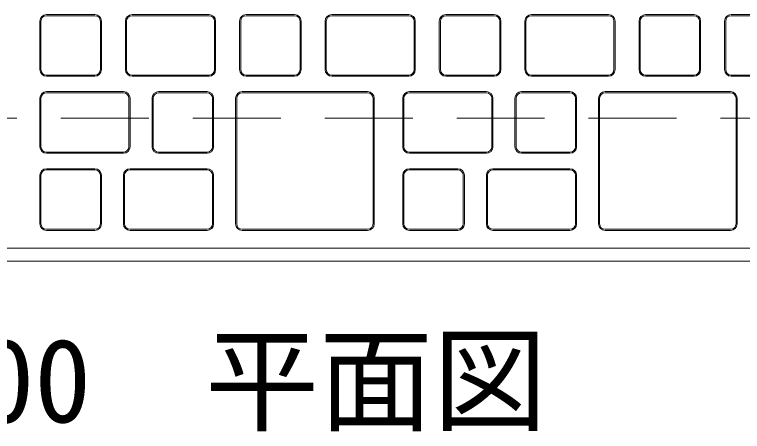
# Model space of a CAD drawing. Units: millimetres at full size, sheet at 1:20; details may follow other scales. Extents: x -285 to 21875, y 5903 to 11843.
# Drawn here: x 19858.8 to 20189.7, y 7934.2 to 8123.5 of the extents above; entities that cross this region are included whole.
import ezdxf
from ezdxf.enums import TextEntityAlignment as Align

# ---------------------------------------------------------------- set-up
doc = ezdxf.new("R2010")
doc.units = ezdxf.units.MM
doc.header["$LTSCALE"] = 20
doc.linetypes.add('USER1', pattern=[3, 2, -1])
doc.layers.add('文字', color=7, linetype='Continuous')
doc.layers.add('本体', color=2, linetype='Continuous', lineweight=13)
doc.layers.add('模様', color=3, linetype='Continuous', lineweight=9)
doc.styles.add('ＭＳ ゴシック', font='')
doc.styles.get('ＭＳ ゴシック').set_extended_font_data('MS Gothic')

msp = doc.modelspace()

# ---------------------------------------------------------------- linework, layer by layer
at = {"layer": '本体', "linetype": 'USER1'}
msp.add_line((18859.81, 8076.46), (20857.81, 8076.46), dxfattribs=at)
at = {"layer": '本体', "lineweight": 5}
msp.add_line((18865.81, 8017.46), (20851.81, 8017.46), dxfattribs=at)
at = {"layer": '本体'}
msp.add_line((18859.81, 8011.46), (20857.81, 8011.46), dxfattribs=at)
at = {"layer": '模様', "lineweight": 5}
for p, q in [((19873.31, 8123.46), (19895.31, 8123.46)), ((19873.31, 8122.96), (19895.31, 8122.96)), ((19912.21, 8123.46), (19947.21, 8123.46)), ((19912.21, 8122.96), (19947.21, 8122.96)), ((19964.11, 8123.46), (19986.11, 8123.46)), ((19964.11, 8122.96), (19986.11, 8122.96)), ((20003.01, 8123.46), (20038.01, 8123.46)), ((20003.01, 8122.96), (20038.01, 8122.96)), ((20054.91, 8123.46), (20076.91, 8123.46)), ((20054.91, 8122.96), (20076.91, 8122.96)), ((20093.81, 8123.46), (20128.81, 8123.46)), ((20093.81, 8122.96), (20128.81, 8122.96)), ((20145.71, 8123.46), (20167.71, 8123.46)), ((20145.71, 8122.96), (20167.71, 8122.96)), ((20184.61, 8123.46), (20219.61, 8123.46)), ((20184.61, 8122.96), (20219.61, 8122.96)), ((19870.31, 8098.46), (19870.31, 8120.46)), ((19870.81, 8098.46), (19870.81, 8120.46)), ((19897.81, 8120.46), (19897.81, 8098.46)), ((19898.31, 8120.46), (19898.31, 8098.46)), ((19909.21, 8098.46), (19909.21, 8120.46)), ((19909.71, 8098.46), (19909.71, 8120.46)), ((19949.71, 8120.46), (19949.71, 8098.46)), ((19950.21, 8120.46), (19950.21, 8098.46)), ((19961.11, 8098.46), (19961.11, 8120.46)), ((19961.61, 8098.46), (19961.61, 8120.46)), ((19988.61, 8120.46), (19988.61, 8098.46)), ((19989.11, 8120.46), (19989.11, 8098.46)), ((20000.01, 8098.46), (20000.01, 8120.46)), ((20000.51, 8098.46), (20000.51, 8120.46)), ((20040.51, 8120.46), (20040.51, 8098.46)), ((20041.01, 8120.46), (20041.01, 8098.46)), ((20051.91, 8098.46), (20051.91, 8120.46)), ((20052.41, 8098.46), (20052.41, 8120.46)), ((20079.41, 8120.46), (20079.41, 8098.46)), ((20079.91, 8120.46), (20079.91, 8098.46)), ((20090.81, 8098.46), (20090.81, 8120.46)), ((20091.31, 8098.46), (20091.31, 8120.46)), ((20131.31, 8120.46), (20131.31, 8098.46)), ((20131.81, 8120.46), (20131.81, 8098.46)), ((20142.71, 8098.46), (20142.71, 8120.46)), ((20143.21, 8098.46), (20143.21, 8120.46)), ((20170.21, 8120.46), (20170.21, 8098.46)), ((20170.71, 8120.46), (20170.71, 8098.46)), ((20181.61, 8098.46), (20181.61, 8120.46)), ((20182.11, 8098.46), (20182.11, 8120.46)), ((19895.31, 8095.96), (19873.31, 8095.96)), ((19895.31, 8095.46), (19873.31, 8095.46)), ((19947.21, 8095.96), (19912.21, 8095.96)), ((19947.21, 8095.46), (19912.21, 8095.46)), ((19986.11, 8095.96), (19964.11, 8095.96)), ((19986.11, 8095.46), (19964.11, 8095.46)), ((20038.01, 8095.96), (20003.01, 8095.96)), ((20038.01, 8095.46), (20003.01, 8095.46)), ((20076.91, 8095.96), (20054.91, 8095.96)), ((20076.91, 8095.46), (20054.91, 8095.46)), ((20128.81, 8095.96), (20093.81, 8095.96)), ((20128.81, 8095.46), (20093.81, 8095.46)), ((20167.71, 8095.96), (20145.71, 8095.96)), ((20167.71, 8095.46), (20145.71, 8095.46)), ((20219.61, 8095.96), (20184.61, 8095.96)), ((20219.61, 8095.46), (20184.61, 8095.46)), ((19908.31, 8088.46), (19873.31, 8088.46)), ((19908.31, 8087.96), (19873.31, 8087.96)), ((19946.31, 8088.46), (19924.31, 8088.46)), ((19946.31, 8087.96), (19924.31, 8087.96)), ((20019.31, 8088.46), (19962.31, 8088.46)), ((20019.31, 8087.96), (19962.31, 8087.96)), ((20073.31, 8088.46), (20038.31, 8088.46)), ((20073.31, 8087.96), (20038.31, 8087.96)), ((20111.31, 8088.46), (20089.31, 8088.46)), ((20111.31, 8087.96), (20089.31, 8087.96)), ((20184.31, 8088.46), (20127.31, 8088.46)), ((20184.31, 8087.96), (20127.31, 8087.96)), ((19870.31, 8085.46), (19870.31, 8063.46)), ((19870.81, 8085.46), (19870.81, 8063.46)), ((19910.81, 8063.46), (19910.81, 8085.46)), ((19911.31, 8063.46), (19911.31, 8085.46)), ((19921.31, 8085.46), (19921.31, 8063.46)), ((19921.81, 8085.46), (19921.81, 8063.46)), ((19948.81, 8063.46), (19948.81, 8085.46)), ((19949.31, 8063.46), (19949.31, 8085.46)), ((19959.31, 8085.46), (19959.31, 8028.46)), ((19959.81, 8085.46), (19959.81, 8028.46)), ((20021.81, 8028.46), (20021.81, 8085.46)), ((20022.31, 8028.46), (20022.31, 8085.46)), ((20035.31, 8085.46), (20035.31, 8063.46)), ((20035.81, 8085.46), (20035.81, 8063.46)), ((20075.81, 8063.46), (20075.81, 8085.46)), ((20076.31, 8063.46), (20076.31, 8085.46)), ((20086.31, 8085.46), (20086.31, 8063.46)), ((20086.81, 8085.46), (20086.81, 8063.46)), ((20113.81, 8063.46), (20113.81, 8085.46)), ((20114.31, 8063.46), (20114.31, 8085.46)), ((20124.31, 8085.46), (20124.31, 8028.46)), ((20124.81, 8085.46), (20124.81, 8028.46)), ((20186.81, 8028.46), (20186.81, 8085.46)), ((20187.31, 8028.46), (20187.31, 8085.46)), ((19873.31, 8060.96), (19908.31, 8060.96)), ((19873.31, 8060.46), (19908.31, 8060.46)), ((19924.31, 8060.96), (19946.31, 8060.96)), ((19924.31, 8060.46), (19946.31, 8060.46)), ((20038.31, 8060.96), (20073.31, 8060.96)), ((20038.31, 8060.46), (20073.31, 8060.46)), ((20089.31, 8060.96), (20111.31, 8060.96)), ((20089.31, 8060.46), (20111.31, 8060.46)), ((19895.31, 8053.46), (19873.31, 8053.46)), ((19895.31, 8052.96), (19873.31, 8052.96)), ((19946.31, 8053.46), (19911.31, 8053.46)), ((19946.31, 8052.96), (19911.31, 8052.96)), ((20060.31, 8053.46), (20038.31, 8053.46)), ((20060.31, 8052.96), (20038.31, 8052.96)), ((20111.31, 8053.46), (20076.31, 8053.46)), ((20111.31, 8052.96), (20076.31, 8052.96)), ((19870.31, 8050.46), (19870.31, 8028.46)), ((19870.81, 8050.46), (19870.81, 8028.46)), ((19897.81, 8028.46), (19897.81, 8050.46)), ((19898.31, 8028.46), (19898.31, 8050.46)), ((19908.31, 8050.46), (19908.31, 8028.46)), ((19908.81, 8050.46), (19908.81, 8028.46)), ((19948.81, 8028.46), (19948.81, 8050.46)), ((19949.31, 8028.46), (19949.31, 8050.46)), ((20035.31, 8050.46), (20035.31, 8028.46)), ((20035.81, 8050.46), (20035.81, 8028.46)), ((20062.81, 8028.46), (20062.81, 8050.46)), ((20063.31, 8028.46), (20063.31, 8050.46)), ((20073.31, 8050.46), (20073.31, 8028.46)), ((20073.81, 8050.46), (20073.81, 8028.46)), ((20113.81, 8028.46), (20113.81, 8050.46)), ((20114.31, 8028.46), (20114.31, 8050.46)), ((19873.31, 8025.96), (19895.31, 8025.96)), ((19873.31, 8025.46), (19895.31, 8025.46)), ((19911.31, 8025.96), (19946.31, 8025.96)), ((19911.31, 8025.46), (19946.31, 8025.46)), ((19962.31, 8025.96), (20019.31, 8025.96)), ((19962.31, 8025.46), (20019.31, 8025.46)), ((20038.31, 8025.96), (20060.31, 8025.96)), ((20038.31, 8025.46), (20060.31, 8025.46)), ((20076.31, 8025.96), (20111.31, 8025.96)), ((20076.31, 8025.46), (20111.31, 8025.46)), ((20127.31, 8025.96), (20184.31, 8025.96)), ((20127.31, 8025.46), (20184.31, 8025.46))]:
    msp.add_line(p, q, dxfattribs=at)
for centre, radius, start, end in [((19873.31, 8120.46), 3, 90, 180), ((19873.31, 8120.46), 2.5, 90, 180), ((19895.31, 8120.46), 3, 0, 90), ((19895.31, 8120.46), 2.5, 0, 90), ((19912.21, 8120.46), 3, 90, 180), ((19912.21, 8120.46), 2.5, 90, 180), ((19947.21, 8120.46), 3, 0, 90), ((19947.21, 8120.46), 2.5, 0, 90), ((19964.11, 8120.46), 3, 90, 180), ((19964.11, 8120.46), 2.5, 90, 180), ((19986.11, 8120.46), 3, 0, 90), ((19986.11, 8120.46), 2.5, 0, 90), ((20003.01, 8120.46), 3, 90, 180), ((20003.01, 8120.46), 2.5, 90, 180), ((20038.01, 8120.46), 3, 0, 90), ((20038.01, 8120.46), 2.5, 0, 90), ((20054.91, 8120.46), 3, 90, 180), ((20054.91, 8120.46), 2.5, 90, 180), ((20076.91, 8120.46), 3, 0, 90), ((20076.91, 8120.46), 2.5, 0, 90), ((20093.81, 8120.46), 3, 90, 180), ((20093.81, 8120.46), 2.5, 90, 180), ((20128.81, 8120.46), 3, 0, 90), ((20128.81, 8120.46), 2.5, 0, 90), ((20145.71, 8120.46), 3, 90, 180), ((20145.71, 8120.46), 2.5, 90, 180), ((20167.71, 8120.46), 3, 0, 90), ((20167.71, 8120.46), 2.5, 0, 90), ((20184.61, 8120.46), 3, 90, 180), ((20184.61, 8120.46), 2.5, 90, 180), ((19873.31, 8098.46), 3, 180, 270), ((19873.31, 8098.46), 2.5, 180, 270), ((19895.31, 8098.46), 3, 270, 0), ((19895.31, 8098.46), 2.5, 270, 0), ((19912.21, 8098.46), 3, 180, 270), ((19912.21, 8098.46), 2.5, 180, 270), ((19947.21, 8098.46), 3, 270, 0), ((19947.21, 8098.46), 2.5, 270, 0), ((19964.11, 8098.46), 3, 180, 270), ((19964.11, 8098.46), 2.5, 180, 270), ((19986.11, 8098.46), 3, 270, 0), ((19986.11, 8098.46), 2.5, 270, 0), ((20003.01, 8098.46), 3, 180, 270), ((20003.01, 8098.46), 2.5, 180, 270), ((20038.01, 8098.46), 3, 270, 0), ((20038.01, 8098.46), 2.5, 270, 0), ((20054.91, 8098.46), 3, 180, 270), ((20054.91, 8098.46), 2.5, 180, 270), ((20076.91, 8098.46), 3, 270, 0), ((20076.91, 8098.46), 2.5, 270, 0), ((20093.81, 8098.46), 3, 180, 270), ((20093.81, 8098.46), 2.5, 180, 270), ((20128.81, 8098.46), 3, 270, 0), ((20128.81, 8098.46), 2.5, 270, 0), ((20145.71, 8098.46), 3, 180, 270), ((20145.71, 8098.46), 2.5, 180, 270), ((20167.71, 8098.46), 3, 270, 0), ((20167.71, 8098.46), 2.5, 270, 0), ((20184.61, 8098.46), 3, 180, 270), ((20184.61, 8098.46), 2.5, 180, 270), ((19873.31, 8085.46), 3, 90, 180), ((19873.31, 8085.46), 2.5, 90, 180), ((19908.31, 8085.46), 3, 0, 90), ((19908.31, 8085.46), 2.5, 0, 90), ((19924.31, 8085.46), 3, 90, 180), ((19924.31, 8085.46), 2.5, 90, 180), ((19946.31, 8085.46), 3, 0, 90), ((19946.31, 8085.46), 2.5, 0, 90), ((19962.31, 8085.46), 3, 90, 180), ((19962.31, 8085.46), 2.5, 90, 180), ((20019.31, 8085.46), 3, 0, 90), ((20019.31, 8085.46), 2.5, 0, 90), ((20038.31, 8085.46), 3, 90, 180), ((20038.31, 8085.46), 2.5, 90, 180), ((20073.31, 8085.46), 3, 0, 90), ((20073.31, 8085.46), 2.5, 0, 90), ((20089.31, 8085.46), 3, 90, 180), ((20089.31, 8085.46), 2.5, 90, 180), ((20111.31, 8085.46), 3, 0, 90), ((20111.31, 8085.46), 2.5, 0, 90), ((20127.31, 8085.46), 3, 90, 180), ((20127.31, 8085.46), 2.5, 90, 180), ((20184.31, 8085.46), 3, 0, 90), ((20184.31, 8085.46), 2.5, 0, 90), ((19873.31, 8063.46), 3, 180, 270), ((19873.31, 8063.46), 2.5, 180, 270), ((19908.31, 8063.46), 3, 270, 0), ((19908.31, 8063.46), 2.5, 270, 0), ((19924.31, 8063.46), 3, 180, 270), ((19924.31, 8063.46), 2.5, 180, 270), ((19946.31, 8063.46), 3, 270, 0), ((19946.31, 8063.46), 2.5, 270, 0), ((20038.31, 8063.46), 3, 180, 270), ((20038.31, 8063.46), 2.5, 180, 270), ((20073.31, 8063.46), 3, 270, 0), ((20073.31, 8063.46), 2.5, 270, 0), ((20089.31, 8063.46), 3, 180, 270), ((20089.31, 8063.46), 2.5, 180, 270), ((20111.31, 8063.46), 3, 270, 0), ((20111.31, 8063.46), 2.5, 270, 0), ((19873.31, 8050.46), 3, 90, 180), ((19873.31, 8050.46), 2.5, 90, 180), ((19895.31, 8050.46), 3, 0, 90), ((19895.31, 8050.46), 2.5, 0, 90), ((19911.31, 8050.46), 3, 90, 180), ((19911.31, 8050.46), 2.5, 90, 180), ((19946.31, 8050.46), 3, 0, 90), ((19946.31, 8050.46), 2.5, 0, 90), ((20038.31, 8050.46), 3, 90, 180), ((20038.31, 8050.46), 2.5, 90, 180), ((20060.31, 8050.46), 3, 0, 90), ((20060.31, 8050.46), 2.5, 0, 90), ((20076.31, 8050.46), 3, 90, 180), ((20076.31, 8050.46), 2.5, 90, 180), ((20111.31, 8050.46), 3, 0, 90), ((20111.31, 8050.46), 2.5, 0, 90), ((19873.31, 8028.46), 3, 180, 270), ((19873.31, 8028.46), 2.5, 180, 270), ((19895.31, 8028.46), 3, 270, 0), ((19895.31, 8028.46), 2.5, 270, 0), ((19911.31, 8028.46), 3, 180, 270), ((19911.31, 8028.46), 2.5, 180, 270), ((19946.31, 8028.46), 3, 270, 0), ((19946.31, 8028.46), 2.5, 270, 0), ((19962.31, 8028.46), 3, 180, 270), ((19962.31, 8028.46), 2.5, 180, 270), ((20019.31, 8028.46), 3, 270, 0), ((20019.31, 8028.46), 2.5, 270, 0), ((20038.31, 8028.46), 3, 180, 270), ((20038.31, 8028.46), 2.5, 180, 270), ((20060.31, 8028.46), 3, 270, 0), ((20060.31, 8028.46), 2.5, 270, 0), ((20076.31, 8028.46), 3, 180, 270), ((20076.31, 8028.46), 2.5, 180, 270), ((20111.31, 8028.46), 3, 270, 0), ((20111.31, 8028.46), 2.5, 270, 0), ((20127.31, 8028.46), 3, 180, 270), ((20127.31, 8028.46), 2.5, 180, 270), ((20184.31, 8028.46), 3, 270, 0), ((20184.31, 8028.46), 2.5, 270, 0)]:
    msp.add_arc(centre, radius, start, end, dxfattribs=at)

# ---------------------------------------------------------------- texts
at = {"layer": '文字', "style": 'ＭＳ ゴシック'}
msp.add_text('300×300\u3000平面図', height=37.98, dxfattribs=at).set_placement((19893.9, 7976.29), align=Align.TOP_CENTER)

doc.saveas('drawing.dxf')
